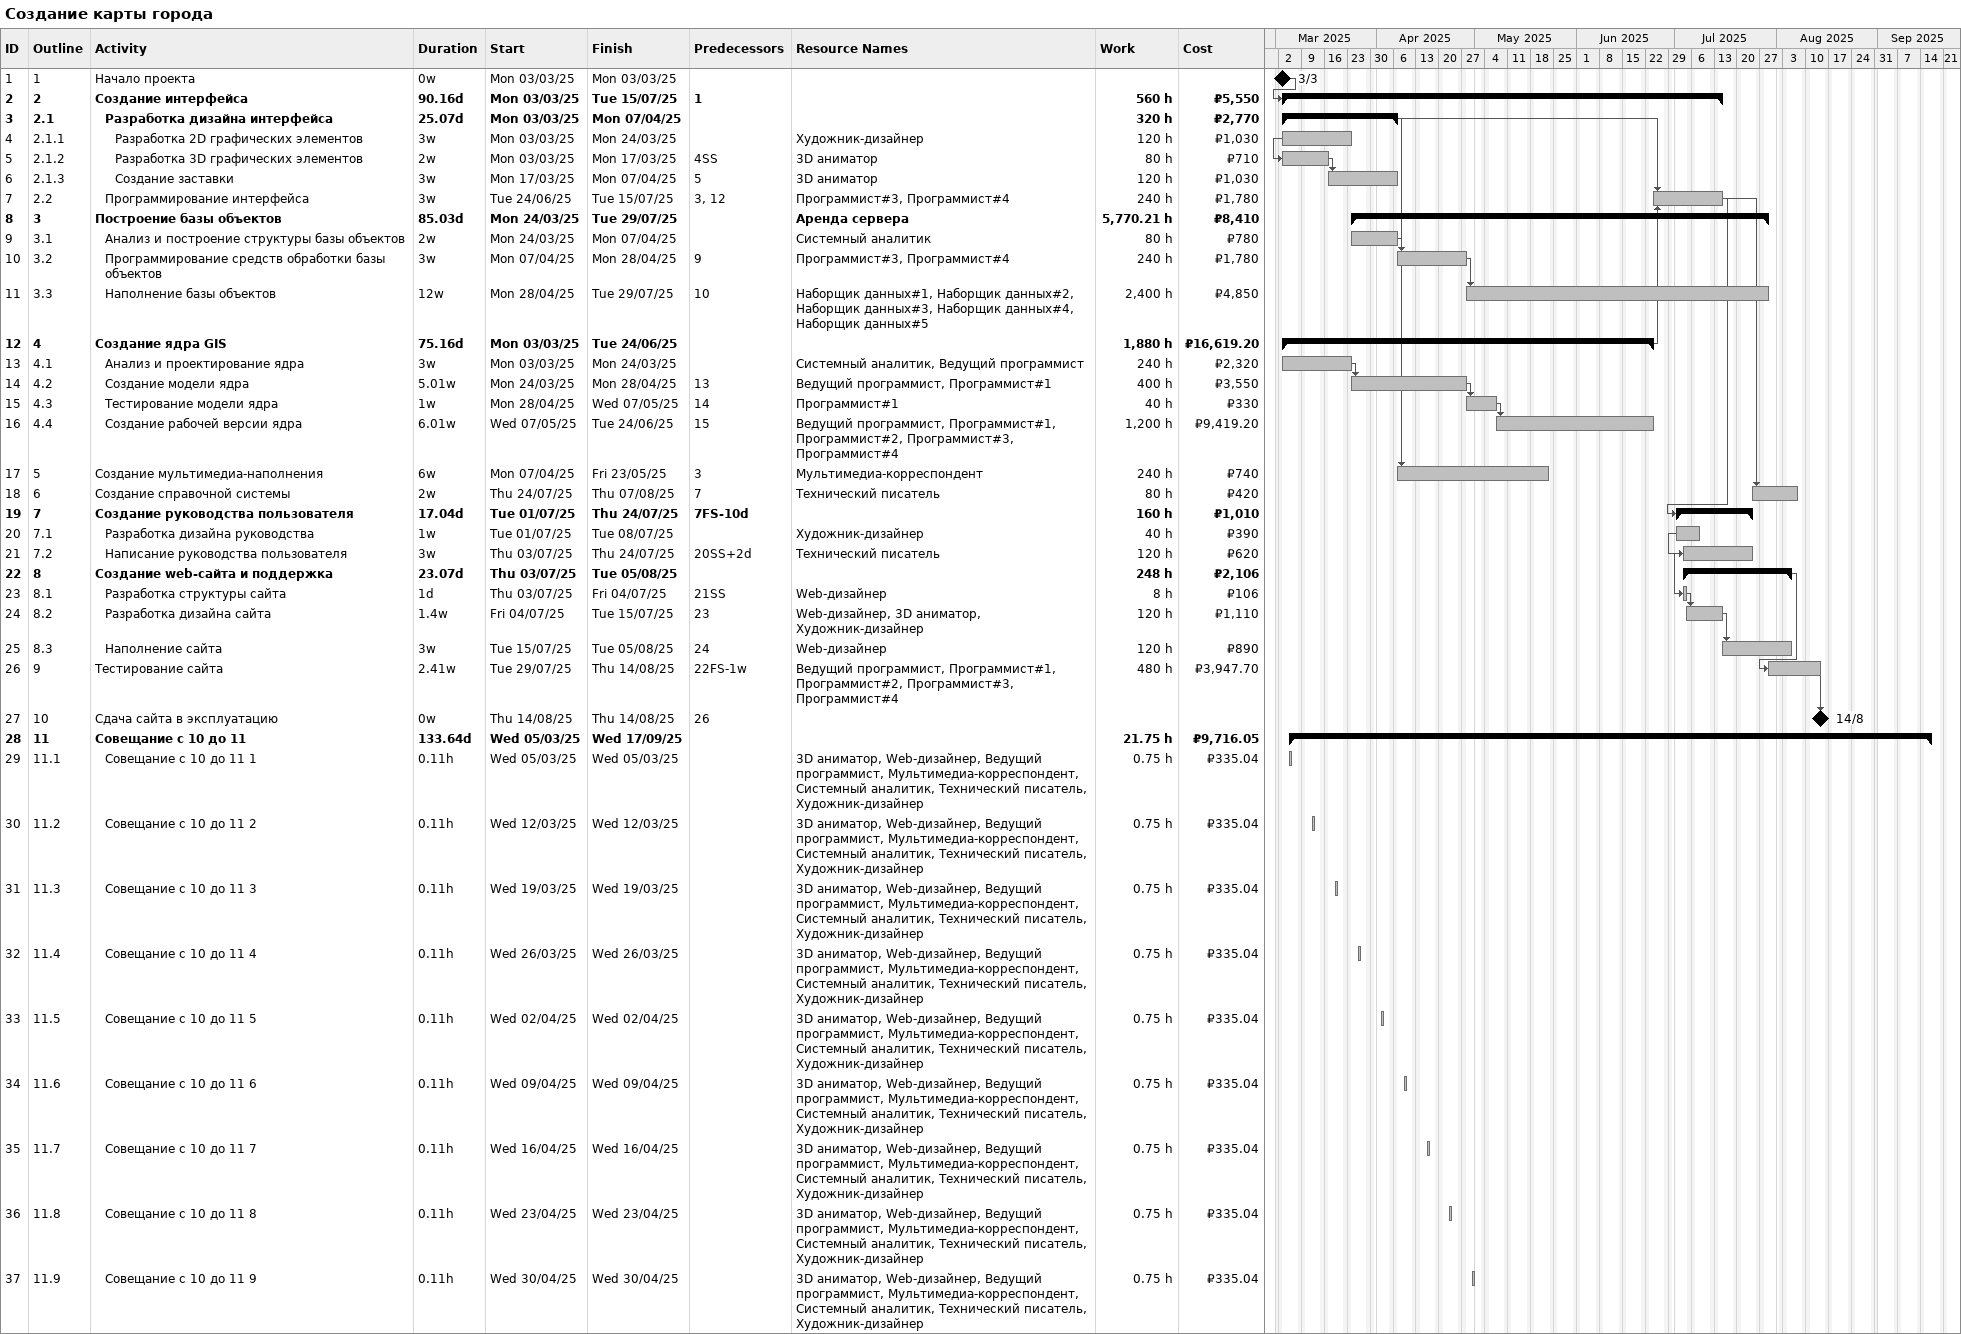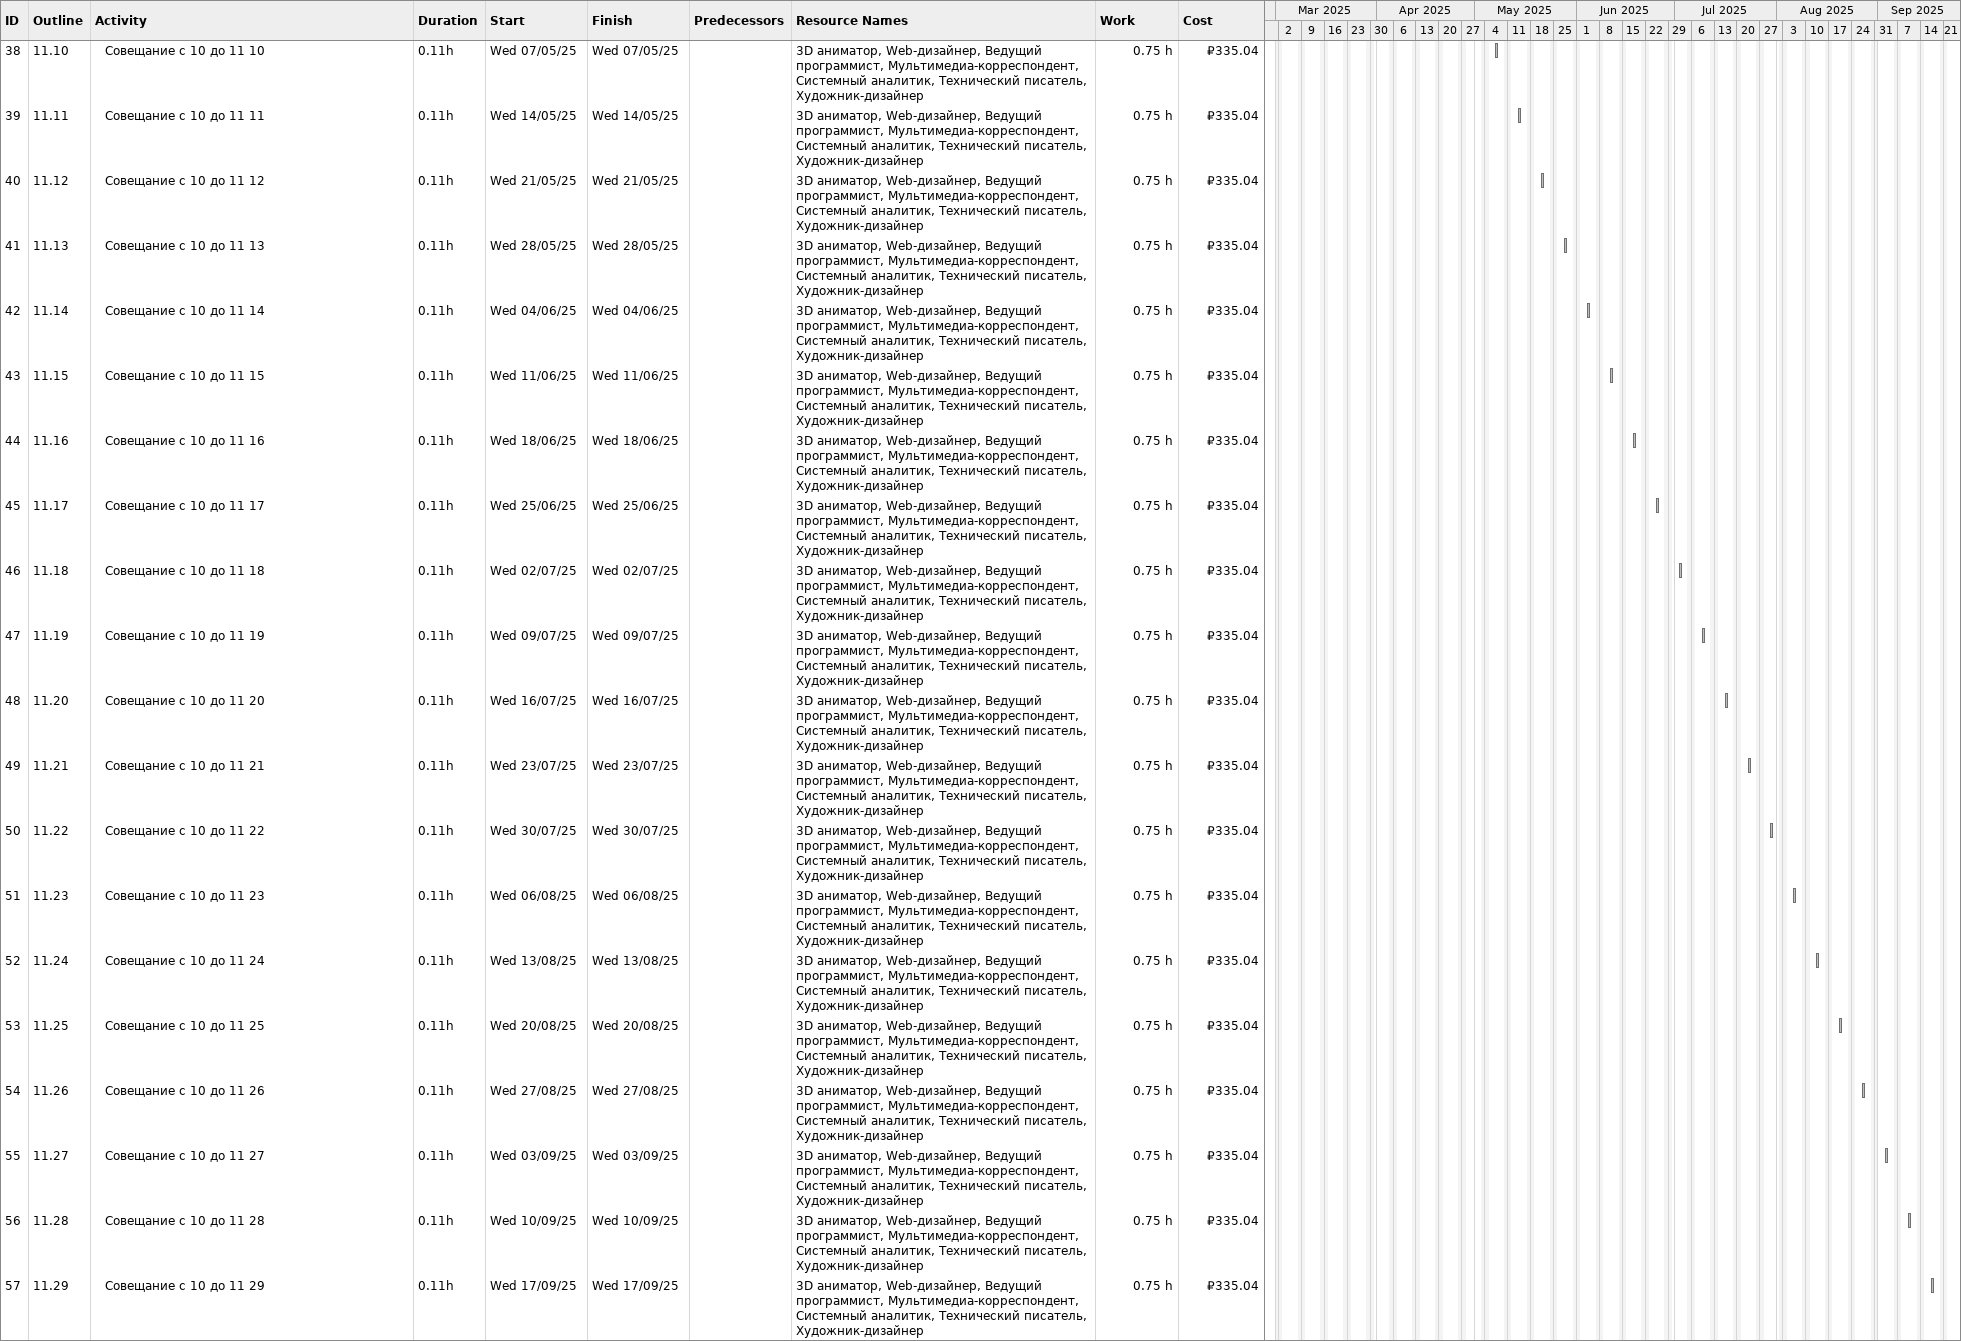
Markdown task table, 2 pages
Создание карты города

| ID | WBS | Task | Duration | Start | Finish | Predecessors | Resources | Work (h) | Cost (₽) |
|---|---|---|---|---|---|---|---|---|---|
| 1 | 1 | Начало проекта | 0w | 2025-03-03 | 2025-03-03 |  |  |  |  |
| 2 | 2 | **Создание интерфейса** | 90.16d | 2025-03-03 | 2025-07-15 | 1 |  | 560 | 5550 |
| 3 | 2.1 | **Разработка дизайна интерфейса** | 25.07d | 2025-03-03 | 2025-04-07 |  |  | 320 | 2770 |
| 4 | 2.1.1 | Разработка 2D графических элементов | 3w | 2025-03-03 | 2025-03-24 |  | Художник-дизайнер | 120 | 1030 |
| 5 | 2.1.2 | Разработка 3D графических элементов | 2w | 2025-03-03 | 2025-03-17 | 4SS | 3D аниматор | 80 | 710 |
| 6 | 2.1.3 | Создание заставки | 3w | 2025-03-17 | 2025-04-07 | 5 | 3D аниматор | 120 | 1030 |
| 7 | 2.2 | Программирование интерфейса | 3w | 2025-06-24 | 2025-07-15 | 3, 12 | Программист#3, Программист#4 | 240 | 1780 |
| 8 | 3 | **Построение базы объектов** | 85.03d | 2025-03-24 | 2025-07-29 |  | Аренда сервера | 5770.21 | 8410 |
| 9 | 3.1 | Анализ и построение структуры базы объектов | 2w | 2025-03-24 | 2025-04-07 |  | Системный аналитик | 80 | 780 |
| 10 | 3.2 | Программирование средств обработки базы объектов | 3w | 2025-04-07 | 2025-04-28 | 9 | Программист#3, Программист#4 | 240 | 1780 |
| 11 | 3.3 | Наполнение базы объектов | 12w | 2025-04-28 | 2025-07-29 | 10 | Наборщик данных#1, Наборщик данных#2, Наборщик данных#3, Наборщик данных#4, Наборщик данных#5 | 2400 | 4850 |
| 12 | 4 | **Создание ядра GIS** | 75.16d | 2025-03-03 | 2025-06-24 |  |  | 1880 | 16619.20 |
| 13 | 4.1 | Анализ и проектирование ядра | 3w | 2025-03-03 | 2025-03-24 |  | Системный аналитик, Ведущий программист | 240 | 2320 |
| 14 | 4.2 | Создание модели ядра | 5.01w | 2025-03-24 | 2025-04-28 | 13 | Ведущий программист, Программист#1 | 400 | 3550 |
| 15 | 4.3 | Тестирование модели ядра | 1w | 2025-04-28 | 2025-05-07 | 14 | Программист#1 | 40 | 330 |
| 16 | 4.4 | Создание рабочей версии ядра | 6.01w | 2025-05-07 | 2025-06-24 | 15 | Ведущий программист, Программист#1, Программист#2, Программист#3, Программист#4 | 1200 | 9419.20 |
| 17 | 5 | Создание мультимедиа-наполнения | 6w | 2025-04-07 | 2025-05-23 | 3 | Мультимедиа-корреспондент | 240 | 740 |
| 18 | 6 | Создание справочной системы | 2w | 2025-07-24 | 2025-08-07 | 7 | Технический писатель | 80 | 420 |
| 19 | 7 | **Создание руководства пользователя** | 17.04d | 2025-07-01 | 2025-07-24 | 7FS-10d |  | 160 | 1010 |
| 20 | 7.1 | Разработка дизайна руководства | 1w | 2025-07-01 | 2025-07-08 |  | Художник-дизайнер | 40 | 390 |
| 21 | 7.2 | Написание руководства пользователя | 3w | 2025-07-03 | 2025-07-24 | 20SS+2d | Технический писатель | 120 | 620 |
| 22 | 8 | **Создание web-сайта и поддержка** | 23.07d | 2025-07-03 | 2025-08-05 |  |  | 248 | 2106 |
| 23 | 8.1 | Разработка структуры сайта | 1d | 2025-07-03 | 2025-07-04 | 21SS | Web-дизайнер | 8 | 106 |
| 24 | 8.2 | Разработка дизайна сайта | 1.4w | 2025-07-04 | 2025-07-15 | 23 | Web-дизайнер, 3D аниматор, Художник-дизайнер | 120 | 1110 |
| 25 | 8.3 | Наполнение сайта | 3w | 2025-07-15 | 2025-08-05 | 24 | Web-дизайнер | 120 | 890 |
| 26 | 9 | Тестирование сайта | 2.41w | 2025-07-29 | 2025-08-14 | 22FS-1w | Ведущий программист, Программист#1, Программист#2, Программист#3, Программист#4 | 480 | 3947.70 |
| 27 | 10 | Сдача сайта в эксплуатацию | 0w | 2025-08-14 | 2025-08-14 | 26 |  |  |  |
| 28 | 11 | **Совещание с 10 до 11** | 133.64d | 2025-03-05 | 2025-09-17 |  |  | 21.75 | 9716.05 |
| 29 | 11.1 | Совещание с 10 до 11 1 | 0.11h | 2025-03-05 | 2025-03-05 |  | 3D аниматор, Web-дизайнер, Ведущий программист, Мультимедиа-корреспондент, Системный аналитик, Технический писатель, Художник-дизайнер | 0.75 | 335.04 |
| 30 | 11.2 | Совещание с 10 до 11 2 | 0.11h | 2025-03-12 | 2025-03-12 |  | 3D аниматор, Web-дизайнер, Ведущий программист, Мультимедиа-корреспондент, Системный аналитик, Технический писатель, Художник-дизайнер | 0.75 | 335.04 |
| 31 | 11.3 | Совещание с 10 до 11 3 | 0.11h | 2025-03-19 | 2025-03-19 |  | 3D аниматор, Web-дизайнер, Ведущий программист, Мультимедиа-корреспондент, Системный аналитик, Технический писатель, Художник-дизайнер | 0.75 | 335.04 |
| 32 | 11.4 | Совещание с 10 до 11 4 | 0.11h | 2025-03-26 | 2025-03-26 |  | 3D аниматор, Web-дизайнер, Ведущий программист, Мультимедиа-корреспондент, Системный аналитик, Технический писатель, Художник-дизайнер | 0.75 | 335.04 |
| 33 | 11.5 | Совещание с 10 до 11 5 | 0.11h | 2025-04-02 | 2025-04-02 |  | 3D аниматор, Web-дизайнер, Ведущий программист, Мультимедиа-корреспондент, Системный аналитик, Технический писатель, Художник-дизайнер | 0.75 | 335.04 |
| 34 | 11.6 | Совещание с 10 до 11 6 | 0.11h | 2025-04-09 | 2025-04-09 |  | 3D аниматор, Web-дизайнер, Ведущий программист, Мультимедиа-корреспондент, Системный аналитик, Технический писатель, Художник-дизайнер | 0.75 | 335.04 |
| 35 | 11.7 | Совещание с 10 до 11 7 | 0.11h | 2025-04-16 | 2025-04-16 |  | 3D аниматор, Web-дизайнер, Ведущий программист, Мультимедиа-корреспондент, Системный аналитик, Технический писатель, Художник-дизайнер | 0.75 | 335.04 |
| 36 | 11.8 | Совещание с 10 до 11 8 | 0.11h | 2025-04-23 | 2025-04-23 |  | 3D аниматор, Web-дизайнер, Ведущий программист, Мультимедиа-корреспондент, Системный аналитик, Технический писатель, Художник-дизайнер | 0.75 | 335.04 |
| 37 | 11.9 | Совещание с 10 до 11 9 | 0.11h | 2025-04-30 | 2025-04-30 |  | 3D аниматор, Web-дизайнер, Ведущий программист, Мультимедиа-корреспондент, Системный аналитик, Технический писатель, Художник-дизайнер | 0.75 | 335.04 |
| 38 | 11.10 | Совещание с 10 до 11 10 | 0.11h | 2025-05-07 | 2025-05-07 |  | 3D аниматор, Web-дизайнер, Ведущий программист, Мультимедиа-корреспондент, Системный аналитик, Технический писатель, Художник-дизайнер | 0.75 | 335.04 |
| 39 | 11.11 | Совещание с 10 до 11 11 | 0.11h | 2025-05-14 | 2025-05-14 |  | 3D аниматор, Web-дизайнер, Ведущий программист, Мультимедиа-корреспондент, Системный аналитик, Технический писатель, Художник-дизайнер | 0.75 | 335.04 |
| 40 | 11.12 | Совещание с 10 до 11 12 | 0.11h | 2025-05-21 | 2025-05-21 |  | 3D аниматор, Web-дизайнер, Ведущий программист, Мультимедиа-корреспондент, Системный аналитик, Технический писатель, Художник-дизайнер | 0.75 | 335.04 |
| 41 | 11.13 | Совещание с 10 до 11 13 | 0.11h | 2025-05-28 | 2025-05-28 |  | 3D аниматор, Web-дизайнер, Ведущий программист, Мультимедиа-корреспондент, Системный аналитик, Технический писатель, Художник-дизайнер | 0.75 | 335.04 |
| 42 | 11.14 | Совещание с 10 до 11 14 | 0.11h | 2025-06-04 | 2025-06-04 |  | 3D аниматор, Web-дизайнер, Ведущий программист, Мультимедиа-корреспондент, Системный аналитик, Технический писатель, Художник-дизайнер | 0.75 | 335.04 |
| 43 | 11.15 | Совещание с 10 до 11 15 | 0.11h | 2025-06-11 | 2025-06-11 |  | 3D аниматор, Web-дизайнер, Ведущий программист, Мультимедиа-корреспондент, Системный аналитик, Технический писатель, Художник-дизайнер | 0.75 | 335.04 |
| 44 | 11.16 | Совещание с 10 до 11 16 | 0.11h | 2025-06-18 | 2025-06-18 |  | 3D аниматор, Web-дизайнер, Ведущий программист, Мультимедиа-корреспондент, Системный аналитик, Технический писатель, Художник-дизайнер | 0.75 | 335.04 |
| 45 | 11.17 | Совещание с 10 до 11 17 | 0.11h | 2025-06-25 | 2025-06-25 |  | 3D аниматор, Web-дизайнер, Ведущий программист, Мультимедиа-корреспондент, Системный аналитик, Технический писатель, Художник-дизайнер | 0.75 | 335.04 |
| 46 | 11.18 | Совещание с 10 до 11 18 | 0.11h | 2025-07-02 | 2025-07-02 |  | 3D аниматор, Web-дизайнер, Ведущий программист, Мультимедиа-корреспондент, Системный аналитик, Технический писатель, Художник-дизайнер | 0.75 | 335.04 |
| 47 | 11.19 | Совещание с 10 до 11 19 | 0.11h | 2025-07-09 | 2025-07-09 |  | 3D аниматор, Web-дизайнер, Ведущий программист, Мультимедиа-корреспондент, Системный аналитик, Технический писатель, Художник-дизайнер | 0.75 | 335.04 |
| 48 | 11.20 | Совещание с 10 до 11 20 | 0.11h | 2025-07-16 | 2025-07-16 |  | 3D аниматор, Web-дизайнер, Ведущий программист, Мультимедиа-корреспондент, Системный аналитик, Технический писатель, Художник-дизайнер | 0.75 | 335.04 |
| 49 | 11.21 | Совещание с 10 до 11 21 | 0.11h | 2025-07-23 | 2025-07-23 |  | 3D аниматор, Web-дизайнер, Ведущий программист, Мультимедиа-корреспондент, Системный аналитик, Технический писатель, Художник-дизайнер | 0.75 | 335.04 |
| 50 | 11.22 | Совещание с 10 до 11 22 | 0.11h | 2025-07-30 | 2025-07-30 |  | 3D аниматор, Web-дизайнер, Ведущий программист, Мультимедиа-корреспондент, Системный аналитик, Технический писатель, Художник-дизайнер | 0.75 | 335.04 |
| 51 | 11.23 | Совещание с 10 до 11 23 | 0.11h | 2025-08-06 | 2025-08-06 |  | 3D аниматор, Web-дизайнер, Ведущий программист, Мультимедиа-корреспондент, Системный аналитик, Технический писатель, Художник-дизайнер | 0.75 | 335.04 |
| 52 | 11.24 | Совещание с 10 до 11 24 | 0.11h | 2025-08-13 | 2025-08-13 |  | 3D аниматор, Web-дизайнер, Ведущий программист, Мультимедиа-корреспондент, Системный аналитик, Технический писатель, Художник-дизайнер | 0.75 | 335.04 |
| 53 | 11.25 | Совещание с 10 до 11 25 | 0.11h | 2025-08-20 | 2025-08-20 |  | 3D аниматор, Web-дизайнер, Ведущий программист, Мультимедиа-корреспондент, Системный аналитик, Технический писатель, Художник-дизайнер | 0.75 | 335.04 |
| 54 | 11.26 | Совещание с 10 до 11 26 | 0.11h | 2025-08-27 | 2025-08-27 |  | 3D аниматор, Web-дизайнер, Ведущий программист, Мультимедиа-корреспондент, Системный аналитик, Технический писатель, Художник-дизайнер | 0.75 | 335.04 |
| 55 | 11.27 | Совещание с 10 до 11 27 | 0.11h | 2025-09-03 | 2025-09-03 |  | 3D аниматор, Web-дизайнер, Ведущий программист, Мультимедиа-корреспондент, Системный аналитик, Технический писатель, Художник-дизайнер | 0.75 | 335.04 |
| 56 | 11.28 | Совещание с 10 до 11 28 | 0.11h | 2025-09-10 | 2025-09-10 |  | 3D аниматор, Web-дизайнер, Ведущий программист, Мультимедиа-корреспондент, Системный аналитик, Технический писатель, Художник-дизайнер | 0.75 | 335.04 |
| 57 | 11.29 | Совещание с 10 до 11 29 | 0.11h | 2025-09-17 | 2025-09-17 |  | 3D аниматор, Web-дизайнер, Ведущий программист, Мультимедиа-корреспондент, Системный аналитик, Технический писатель, Художник-дизайнер | 0.75 | 335.04 |
